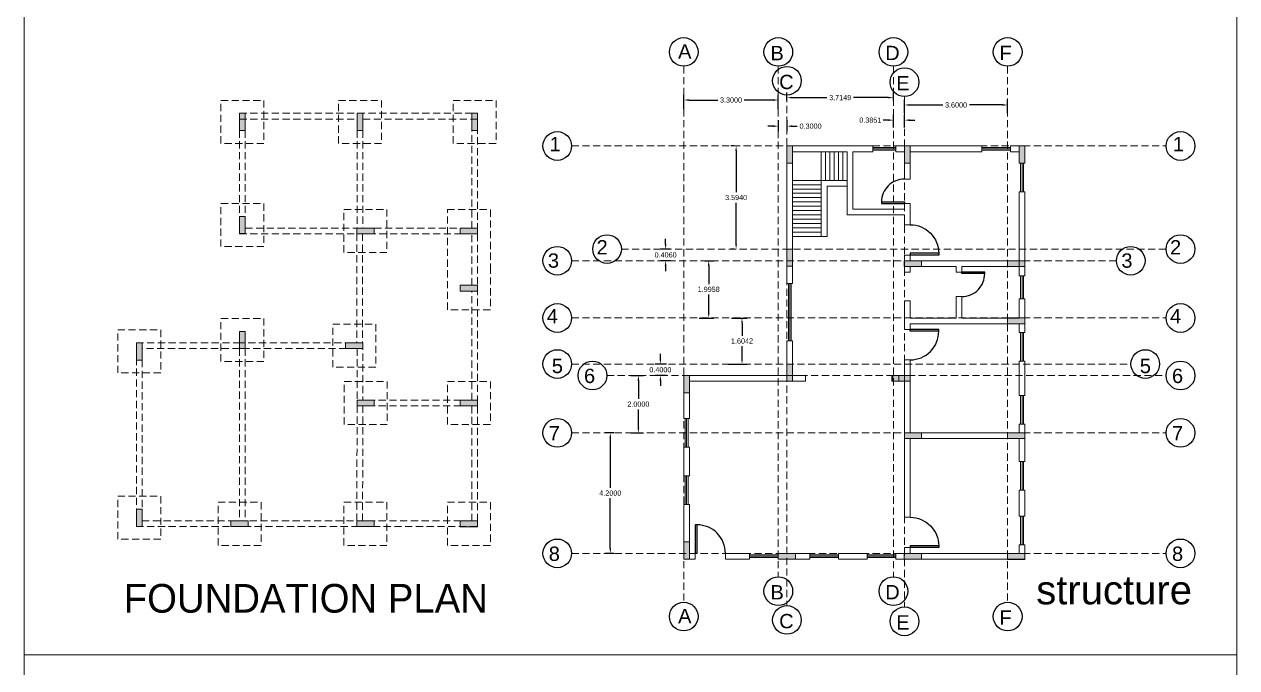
# Model space of a CAD drawing. Header units: inches. Extents: x -179 to 300, y 123 to 718.
# Drawn here: x -179.09 to -136.79, y 145.39 to 167.82 of the extents above; entities that cross this region are included whole.
import ezdxf

# ---------------------------------------------------------------- set-up
doc = ezdxf.new("R2010")
doc.units = ezdxf.units.IN
doc.header["$MEASUREMENT"] = 0
for name, pattern in [('ACAD_ISO02W100', [15, 12, -3]), ('DASHED2', [0.375, 0.25, -0.125]), ('HIDDEN', [0.375, 0.25, -0.125])]:
    doc.linetypes.add(name, pattern=pattern)
doc.layers.add('FUR', color=6, linetype='Continuous')
doc.styles.get("Standard").update_dxf_attribs({"font": 'arial.ttf'})
doc.styles.add('STYLUS', font='stylu.ttf')
doc.dimstyles.get("Standard").update_dxf_attribs({"dimtxt": 0.18, "dimasz": 0.18, "dimexe": 0.18, "dimexo": 0.0625, "dimgap": 0.09, "dimtad": 0, "dimtih": 1, "dimtoh": 1, "dimdec": 4, "dimzin": 0, "dimdsep": 46, "dimtxsty": 'Standard', "dimcen": 0.09, "dimadec": 0, "dimazin": 0, "dimtfac": 1, "dimtdec": 4, "dimtofl": 0, "dimtmove": 0, "dimatfit": 3, "dimfxl": 1, "dimtolj": 1, "dimtzin": 0, "dimarcsym": 0})

# ---------------------------------------------------------------- blocks, each defined once
blk = doc.blocks.new('DESK4')
at = {"color": 0}
for p, q in [((0, 1), (-0.06, 1)), ((0, 0), (-0.06, 0))]:
    blk.add_line(p, q, dxfattribs=at)
blk.add_lwpolyline([(-0.06, 1), (-0.06, 0)], dxfattribs=at)
blk.add_lwpolyline([(1, 0, 0.414214), (0, 1), (0, 0)], format="xyb", dxfattribs=at)
blk = doc.blocks.new('*D117')
at = {"color": 0, "lineweight": -2, "transparency": 16777216}
for p, q in [((-148.385, 164.728), (-148.385, 165.19)), ((-148.205, 165.01), (-147.048, 165.01)), ((-144.965, 165.01), (-146.121, 165.01)), ((-144.785, 164.728), (-144.785, 165.19))]:
    blk.add_line(p, q, dxfattribs=at)
at = {"color": 0, "lineweight": 100, "transparency": 16777216}
for points in [[(-148.205, 165.04), (-148.205, 164.98), (-148.385, 165.01)], [(-144.965, 165.04), (-144.965, 164.98), (-144.785, 165.01)]]:
    blk.add_solid(points, dxfattribs=at)
at = {"layer": 'Defpoints', "color": 0, "lineweight": 100, "transparency": 16777216}
for p in [(-144.785, 165.01), (-148.385, 164.665), (-144.785, 164.665)]:
    blk.add_point(p, dxfattribs=at)
at = {"color": 0, "lineweight": 100, "transparency": 16777216, "insert": (-146.585, 165.01), "char_height": 0.18, "attachment_point": 5}
blk.add_mtext('\\A1;3.6000', dxfattribs=at)
blk = doc.blocks.new('*D118')
at = {"color": 0, "lineweight": -2, "transparency": 16777216}
for p, q in [((-148.77, 164.229), (-148.77, 164.661)), ((-148.385, 164.229), (-148.385, 164.661)), ((-148.95, 164.481), (-149.13, 164.481)), ((-148.205, 164.481), (-148.025, 164.481))]:
    blk.add_line(p, q, dxfattribs=at)
at = {"color": 0, "lineweight": 100, "transparency": 16777216}
for points in [[(-148.95, 164.511), (-148.95, 164.451), (-148.77, 164.481)], [(-148.205, 164.511), (-148.205, 164.451), (-148.385, 164.481)]]:
    blk.add_solid(points, dxfattribs=at)
at = {"layer": 'Defpoints', "color": 0, "lineweight": 100, "transparency": 16777216}
for p in [(-148.77, 164.481), (-148.77, 164.167), (-148.385, 164.167)]:
    blk.add_point(p, dxfattribs=at)
at = {"color": 0, "lineweight": 100, "transparency": 16777216, "insert": (-149.576, 164.481), "char_height": 0.18, "attachment_point": 5}
blk.add_mtext('\\A1;0.3851', dxfattribs=at)
blk = doc.blocks.new('*D119')
at = {"color": 0, "lineweight": -2, "transparency": 16777216}
for p, q in [((-152.485, 165.171), (-152.485, 165.446)), ((-148.77, 165.171), (-148.77, 165.446)), ((-152.305, 165.266), (-151.091, 165.266)), ((-148.95, 165.266), (-150.163, 165.266))]:
    blk.add_line(p, q, dxfattribs=at)
at = {"color": 0, "lineweight": 100, "transparency": 16777216}
for points in [[(-152.305, 165.296), (-152.305, 165.236), (-152.485, 165.266)], [(-148.95, 165.296), (-148.95, 165.236), (-148.77, 165.266)]]:
    blk.add_solid(points, dxfattribs=at)
at = {"layer": 'Defpoints', "color": 0, "lineweight": 100, "transparency": 16777216}
for p in [(-152.485, 165.266), (-152.485, 165.109), (-148.77, 165.109)]:
    blk.add_point(p, dxfattribs=at)
at = {"color": 0, "lineweight": 100, "transparency": 16777216, "insert": (-150.627, 165.266), "char_height": 0.18, "attachment_point": 5}
blk.add_mtext('\\A1;3.7149', dxfattribs=at)
blk = doc.blocks.new('*D120')
at = {"color": 0, "lineweight": -2, "transparency": 16777216}
for p, q in [((-152.965, 164.271), (-153.145, 164.271)), ((-152.785, 164.481), (-152.785, 164.091)), ((-152.485, 164.481), (-152.485, 164.091)), ((-152.305, 164.271), (-152.125, 164.271))]:
    blk.add_line(p, q, dxfattribs=at)
at = {"color": 0, "lineweight": 100, "transparency": 16777216}
for points in [[(-152.965, 164.301), (-152.965, 164.241), (-152.785, 164.271)], [(-152.305, 164.301), (-152.305, 164.241), (-152.485, 164.271)]]:
    blk.add_solid(points, dxfattribs=at)
at = {"layer": 'Defpoints', "color": 0, "lineweight": 100, "transparency": 16777216}
for p in [(-152.785, 164.543), (-152.485, 164.543), (-152.485, 164.271)]:
    blk.add_point(p, dxfattribs=at)
at = {"color": 0, "lineweight": 100, "transparency": 16777216, "insert": (-151.661, 164.271), "char_height": 0.18, "attachment_point": 5}
blk.add_mtext('\\A1;0.3000', dxfattribs=at)
blk = doc.blocks.new('*D121')
at = {"color": 0, "lineweight": -2, "transparency": 16777216}
for p, q in [((-156.085, 164.867), (-156.085, 165.362)), ((-155.905, 165.182), (-154.898, 165.182)), ((-152.965, 165.182), (-153.971, 165.182)), ((-152.785, 164.867), (-152.785, 165.362))]:
    blk.add_line(p, q, dxfattribs=at)
at = {"color": 0, "lineweight": 100, "transparency": 16777216}
for points in [[(-155.905, 165.212), (-155.905, 165.152), (-156.085, 165.182)], [(-152.965, 165.212), (-152.965, 165.152), (-152.785, 165.182)]]:
    blk.add_solid(points, dxfattribs=at)
at = {"layer": 'Defpoints', "color": 0, "lineweight": 100, "transparency": 16777216}
for p in [(-156.085, 165.182), (-156.085, 164.805), (-152.785, 164.805)]:
    blk.add_point(p, dxfattribs=at)
at = {"color": 0, "lineweight": 100, "transparency": 16777216, "insert": (-154.435, 165.182), "char_height": 0.18, "attachment_point": 5}
blk.add_mtext('\\A1;3.3000', dxfattribs=at)
blk = doc.blocks.new('*D122')
at = {"color": 0, "lineweight": -2, "transparency": 16777216}
for p, q in [((-154.32, 163.58), (-154.437, 163.58)), ((-154.257, 163.4), (-154.257, 161.965)), ((-154.257, 160.166), (-154.257, 161.601)), ((-154.32, 159.986), (-154.437, 159.986))]:
    blk.add_line(p, q, dxfattribs=at)
at = {"color": 0, "lineweight": 100, "transparency": 16777216}
for points in [[(-154.287, 163.4), (-154.227, 163.4), (-154.257, 163.58)], [(-154.287, 160.166), (-154.227, 160.166), (-154.257, 159.986)]]:
    blk.add_solid(points, dxfattribs=at)
at = {"layer": 'Defpoints', "color": 0, "lineweight": 100, "transparency": 16777216}
for p in [(-154.257, 163.58), (-154.257, 159.986), (-154.257, 159.986)]:
    blk.add_point(p, dxfattribs=at)
at = {"color": 0, "lineweight": 100, "transparency": 16777216, "insert": (-154.257, 161.783), "char_height": 0.18, "attachment_point": 5}
blk.add_mtext('\\A1;3.5940', dxfattribs=at)
blk = doc.blocks.new('*D123')
at = {"color": 0, "lineweight": -2, "transparency": 16777216}
for p, q in [((-156.717, 160.166), (-156.717, 160.346)), ((-156.545, 159.986), (-156.897, 159.986)), ((-156.545, 159.58), (-156.897, 159.58)), ((-156.717, 159.4), (-156.717, 159.22))]:
    blk.add_line(p, q, dxfattribs=at)
at = {"color": 0, "lineweight": 100, "transparency": 16777216}
for points in [[(-156.747, 160.166), (-156.687, 160.166), (-156.717, 159.986)], [(-156.747, 159.4), (-156.687, 159.4), (-156.717, 159.58)]]:
    blk.add_solid(points, dxfattribs=at)
at = {"layer": 'Defpoints', "color": 0, "lineweight": 100, "transparency": 16777216}
for p in [(-156.482, 159.986), (-156.717, 159.58), (-156.482, 159.58)]:
    blk.add_point(p, dxfattribs=at)
at = {"color": 0, "lineweight": 100, "transparency": 16777216, "insert": (-156.717, 159.783), "char_height": 0.18, "attachment_point": 5}
blk.add_mtext('\\A1;0.4060', dxfattribs=at)
blk = doc.blocks.new('*D124')
at = {"color": 0, "lineweight": -2, "transparency": 16777216}
for p, q in [((-155.354, 159.58), (-155.033, 159.58)), ((-155.213, 159.4), (-155.213, 158.764)), ((-155.213, 157.764), (-155.213, 158.4)), ((-155.545, 157.584), (-155.033, 157.584))]:
    blk.add_line(p, q, dxfattribs=at)
at = {"color": 0, "lineweight": 100, "transparency": 16777216}
for points in [[(-155.243, 159.4), (-155.183, 159.4), (-155.213, 159.58)], [(-155.243, 157.764), (-155.183, 157.764), (-155.213, 157.584)]]:
    blk.add_solid(points, dxfattribs=at)
at = {"layer": 'Defpoints', "color": 0, "lineweight": 100, "transparency": 16777216}
for p in [(-155.416, 159.58), (-155.608, 157.584), (-155.213, 157.584)]:
    blk.add_point(p, dxfattribs=at)
at = {"color": 0, "lineweight": 100, "transparency": 16777216, "insert": (-155.213, 158.582), "char_height": 0.18, "attachment_point": 5}
blk.add_mtext('\\A1;1.9958', dxfattribs=at)
blk = doc.blocks.new('*D125')
at = {"color": 0, "lineweight": -2, "transparency": 16777216}
for p, q in [((-154.415, 157.584), (-153.871, 157.584)), ((-154.051, 157.404), (-154.051, 156.964)), ((-154.051, 156.16), (-154.051, 156.6)), ((-154.532, 155.98), (-153.871, 155.98))]:
    blk.add_line(p, q, dxfattribs=at)
at = {"color": 0, "lineweight": 100, "transparency": 16777216}
for points in [[(-154.081, 157.404), (-154.021, 157.404), (-154.051, 157.584)], [(-154.081, 156.16), (-154.021, 156.16), (-154.051, 155.98)]]:
    blk.add_solid(points, dxfattribs=at)
at = {"layer": 'Defpoints', "color": 0, "lineweight": 100, "transparency": 16777216}
for p in [(-154.478, 157.584), (-154.595, 155.98), (-154.051, 155.98)]:
    blk.add_point(p, dxfattribs=at)
at = {"color": 0, "lineweight": 100, "transparency": 16777216, "insert": (-154.051, 156.782), "char_height": 0.18, "attachment_point": 5}
blk.add_mtext('\\A1;1.6042', dxfattribs=at)
blk = doc.blocks.new('*D126')
at = {"color": 0, "lineweight": -2, "transparency": 16777216}
for p, q in [((-156.898, 156.16), (-156.898, 156.34)), ((-156.684, 155.98), (-157.078, 155.98)), ((-156.684, 155.58), (-157.078, 155.58)), ((-156.898, 155.4), (-156.898, 155.22))]:
    blk.add_line(p, q, dxfattribs=at)
at = {"color": 0, "lineweight": 100, "transparency": 16777216}
for points in [[(-156.928, 156.16), (-156.868, 156.16), (-156.898, 155.98)], [(-156.928, 155.4), (-156.868, 155.4), (-156.898, 155.58)]]:
    blk.add_solid(points, dxfattribs=at)
at = {"layer": 'Defpoints', "color": 0, "lineweight": 100, "transparency": 16777216}
for p in [(-156.621, 155.98), (-156.898, 155.58), (-156.621, 155.58)]:
    blk.add_point(p, dxfattribs=at)
at = {"color": 0, "lineweight": 100, "transparency": 16777216, "insert": (-156.898, 155.78), "char_height": 0.18, "attachment_point": 5}
blk.add_mtext('\\A1;0.4000', dxfattribs=at)
blk = doc.blocks.new('*D127')
at = {"color": 0, "lineweight": -2, "transparency": 16777216}
for p, q in [((-157.924, 155.58), (-157.486, 155.58)), ((-157.666, 155.4), (-157.666, 154.762)), ((-157.666, 153.76), (-157.666, 154.398)), ((-157.924, 153.58), (-157.486, 153.58))]:
    blk.add_line(p, q, dxfattribs=at)
at = {"color": 0, "lineweight": 100, "transparency": 16777216}
for points in [[(-157.696, 155.4), (-157.636, 155.4), (-157.666, 155.58)], [(-157.696, 153.76), (-157.636, 153.76), (-157.666, 153.58)]]:
    blk.add_solid(points, dxfattribs=at)
at = {"layer": 'Defpoints', "color": 0, "lineweight": 100, "transparency": 16777216}
for p in [(-157.986, 155.58), (-157.986, 153.58), (-157.666, 153.58)]:
    blk.add_point(p, dxfattribs=at)
at = {"color": 0, "lineweight": 100, "transparency": 16777216, "insert": (-157.666, 154.58), "char_height": 0.18, "attachment_point": 5}
blk.add_mtext('\\A1;2.0000', dxfattribs=at)
blk = doc.blocks.new('*D128')
at = {"color": 0, "lineweight": -2, "transparency": 16777216}
for p, q in [((-158.517, 153.58), (-158.826, 153.58)), ((-158.646, 153.4), (-158.646, 151.662)), ((-158.646, 149.56), (-158.646, 151.298)), ((-158.517, 149.38), (-158.826, 149.38))]:
    blk.add_line(p, q, dxfattribs=at)
at = {"color": 0, "lineweight": 100, "transparency": 16777216}
for points in [[(-158.676, 153.4), (-158.616, 153.4), (-158.646, 153.58)], [(-158.676, 149.56), (-158.616, 149.56), (-158.646, 149.38)]]:
    blk.add_solid(points, dxfattribs=at)
at = {"layer": 'Defpoints', "color": 0, "lineweight": 100, "transparency": 16777216}
for p in [(-158.455, 153.58), (-158.646, 149.38), (-158.455, 149.38)]:
    blk.add_point(p, dxfattribs=at)
at = {"color": 0, "lineweight": 100, "transparency": 16777216, "insert": (-158.646, 151.48), "char_height": 0.18, "attachment_point": 5}
blk.add_mtext('\\A1;4.2000', dxfattribs=at)

msp = doc.modelspace()

# ---------------------------------------------------------------- hatches: boundary and pattern name
at = {"lineweight": 0, "true_color": 0xf27172}
h = msp.add_hatch(color=11, dxfattribs=at)
h.dxf.hatch_style = 1
h.paths.add_polyline_path([(-171.37816, 164.71919), (-171.57816, 164.71919), (-171.57816, 164.11919), (-171.37816, 164.11919)])
h = msp.add_hatch(color=11, dxfattribs=at)
h.dxf.hatch_style = 1
h.paths.add_polyline_path([(-167.27499, 164.71919), (-167.47499, 164.71919), (-167.47499, 164.11919), (-167.27499, 164.11919)])
h = msp.add_hatch(color=11, dxfattribs=at)
h.dxf.hatch_style = 1
h.paths.add_polyline_path([(-163.27816, 164.71919), (-163.47816, 164.71919), (-163.47816, 164.11919), (-163.27816, 164.11919)])
h = msp.add_hatch(color=11, dxfattribs=at)
h.dxf.hatch_style = 1
h.paths.add_polyline_path([(-152.48456, 162.97993), (-152.28456, 162.97993), (-152.28456, 163.57993), (-152.48456, 163.57993)])
h = msp.add_hatch(color=11, dxfattribs=at)
h.dxf.hatch_style = 1
h.paths.add_polyline_path([(-148.38139, 162.97993), (-148.18139, 162.97993), (-148.18139, 163.57993), (-148.38139, 163.57993)])
h = msp.add_hatch(color=11, dxfattribs=at)
h.dxf.hatch_style = 1
h.paths.add_polyline_path([(-144.38456, 162.97993), (-144.18456, 162.97993), (-144.18456, 163.57993), (-144.38456, 163.57993)])
h = msp.add_hatch(color=11, dxfattribs=at)
h.dxf.hatch_style = 1
h.paths.add_polyline_path([(-171.37816, 161.12519), (-171.57816, 161.12519), (-171.57816, 160.52519), (-171.37816, 160.52519)])
h = msp.add_hatch(color=11, dxfattribs=at)
h.dxf.hatch_style = 1
h.paths.add_polyline_path([(-166.88674, 160.71919), (-167.48674, 160.71919), (-167.48674, 160.51919), (-166.88674, 160.51919)])
h = msp.add_hatch(color=11, dxfattribs=at)
h.dxf.hatch_style = 1
h.paths.add_polyline_path([(-163.27816, 160.7129), (-163.87816, 160.7129), (-163.87816, 160.5129), (-163.27816, 160.5129)])
h = msp.add_hatch(color=11, dxfattribs=at)
h.dxf.hatch_style = 1
h.paths.add_polyline_path([(-152.48456, 159.38592), (-152.28456, 159.38592), (-152.28456, 159.98592), (-152.48456, 159.98592)])
h = msp.add_hatch(color=11, dxfattribs=at)
h.dxf.hatch_style = 1
h.paths.add_polyline_path([(-147.79314, 159.37993), (-147.79314, 159.57993), (-148.39314, 159.57993), (-148.39314, 159.37993)])
h = msp.add_hatch(color=11, dxfattribs=at)
h.dxf.hatch_style = 1
h.paths.add_polyline_path([(-144.18456, 159.37363), (-144.18456, 159.57363), (-144.78456, 159.57363), (-144.78456, 159.37363)])
h = msp.add_hatch(color=11, dxfattribs=at)
h.dxf.hatch_style = 1
h.paths.add_polyline_path([(-163.27816, 158.72339), (-163.87816, 158.72339), (-163.87816, 158.52339), (-163.27816, 158.52339)])
h = msp.add_hatch(color=11, dxfattribs=at)
h.dxf.hatch_style = 1
h.paths.add_polyline_path([(-144.18456, 157.38412), (-144.18456, 157.58412), (-144.78456, 157.58412), (-144.78456, 157.38412)])
h = msp.add_hatch(color=11, dxfattribs=at)
h.dxf.hatch_style = 1
h.paths.add_polyline_path([(-171.57816, 156.51919), (-171.37816, 156.51919), (-171.37816, 157.11919), (-171.57816, 157.11919)])
h = msp.add_hatch(color=11, dxfattribs=at)
h.dxf.hatch_style = 1
h.paths.add_polyline_path([(-174.97816, 156.71919), (-175.17816, 156.71919), (-175.17816, 156.11919), (-174.97816, 156.11919)])
h = msp.add_hatch(color=11, dxfattribs=at)
h.dxf.hatch_style = 1
h.paths.add_polyline_path([(-167.27816, 156.71919), (-167.87816, 156.71919), (-167.87816, 156.51919), (-167.27816, 156.51919)])
h = msp.add_hatch(color=11, dxfattribs=at)
h.dxf.hatch_style = 1
h.paths.add_polyline_path([(-152.48456, 155.37993), (-152.28456, 155.37993), (-152.28456, 155.97993), (-152.48456, 155.97993)])
h = msp.add_hatch(color=11, dxfattribs=at)
h.dxf.hatch_style = 1
h.paths.add_polyline_path([(-156.08456, 154.97993), (-155.88456, 154.97993), (-155.88456, 155.57993), (-156.08456, 155.57993)])
h = msp.add_hatch(color=11, dxfattribs=at)
h.dxf.hatch_style = 1
h.paths.add_polyline_path([(-148.18456, 155.37993), (-148.18456, 155.57993), (-148.78456, 155.57993), (-148.78456, 155.37993)])
h = msp.add_hatch(color=11, dxfattribs=at)
h.dxf.hatch_style = 1
h.paths.add_polyline_path([(-166.87816, 154.52486), (-166.87816, 154.72486), (-167.47816, 154.72486), (-167.47816, 154.52486)])
h = msp.add_hatch(color=11, dxfattribs=at)
h.dxf.hatch_style = 1
h.paths.add_polyline_path([(-163.27816, 154.72486), (-163.87816, 154.72486), (-163.87816, 154.52486), (-163.27816, 154.52486)])
h = msp.add_hatch(color=11, dxfattribs=at)
h.dxf.hatch_style = 1
h.paths.add_polyline_path([(-147.78456, 153.37993), (-147.78456, 153.57993), (-148.38456, 153.57993), (-148.38456, 153.37993)])
h = msp.add_hatch(color=11, dxfattribs=at)
h.dxf.hatch_style = 1
h.paths.add_polyline_path([(-144.18456, 153.38559), (-144.18456, 153.58559), (-144.78456, 153.58559), (-144.78456, 153.38559)])
h = msp.add_hatch(color=11, dxfattribs=at)
h.dxf.hatch_style = 1
h.paths.add_polyline_path([(-174.97816, 150.91919), (-175.17816, 150.91919), (-175.17816, 150.31919), (-174.97816, 150.31919)])
h = msp.add_hatch(color=11, dxfattribs=at)
h.dxf.hatch_style = 1
h.paths.add_polyline_path([(-171.27816, 150.31919), (-171.27816, 150.51919), (-171.87816, 150.51919), (-171.87816, 150.31919)])
h = msp.add_hatch(color=11, dxfattribs=at)
h.dxf.hatch_style = 1
h.paths.add_polyline_path([(-166.88686, 150.51919), (-167.48686, 150.51919), (-167.48686, 150.31919), (-166.88686, 150.31919)])
h = msp.add_hatch(color=11, dxfattribs=at)
h.dxf.hatch_style = 1
h.paths.add_polyline_path([(-163.27816, 150.50932), (-163.87816, 150.50932), (-163.87816, 150.30932), (-163.27816, 150.30932)])
h = msp.add_hatch(color=11, dxfattribs=at)
h.dxf.hatch_style = 1
h.paths.add_polyline_path([(-156.08456, 149.17993), (-155.88456, 149.17993), (-155.88456, 149.77993), (-156.08456, 149.77993)])
h = msp.add_hatch(color=11, dxfattribs=at)
h.dxf.hatch_style = 1
h.paths.add_polyline_path([(-152.18456, 149.17993), (-152.18456, 149.37993), (-152.78456, 149.37993), (-152.78456, 149.17993)])
h = msp.add_hatch(color=11, dxfattribs=at)
h.dxf.hatch_style = 1
h.paths.add_polyline_path([(-147.79326, 149.17993), (-147.79326, 149.37993), (-148.39326, 149.37993), (-148.39326, 149.17993)])
h = msp.add_hatch(color=11, dxfattribs=at)
h.dxf.hatch_style = 1
h.paths.add_polyline_path([(-144.18456, 149.17005), (-144.18456, 149.37005), (-144.78456, 149.37005), (-144.78456, 149.17005)])

# ---------------------------------------------------------------- linework, layer by layer
at = {"color": 2, "linetype": 'DASHED2', "lineweight": 0}
for p, q in [((-156.08456, 166.35835), (-156.08456, 147.67682)), ((-152.78456, 166.35835), (-152.78456, 148.56339)), ((-148.76965, 166.35835), (-148.76965, 148.56339)), ((-144.78456, 166.35835), (-144.78456, 147.67682)), ((-152.48456, 165.35415), (-152.48456, 147.55919)), ((-148.38456, 165.305), (-148.38456, 147.51004))]:
    msp.add_line(p, q, dxfattribs=at)
at = {"color": 1, "linetype": 'HIDDEN', "lineweight": 0}
for p, q in [((-172.22816, 165.16919), (-170.72816, 165.16919)), ((-172.22816, 163.66919), (-172.22816, 165.16919)), ((-170.72816, 165.16919), (-170.72816, 163.66919)), ((-168.12499, 165.16919), (-166.62499, 165.16919)), ((-168.12499, 163.66919), (-168.12499, 165.16919)), ((-166.62499, 165.16919), (-166.62499, 163.66919)), ((-164.12816, 165.16919), (-162.62816, 165.16919)), ((-164.12816, 163.66919), (-164.12816, 165.16919)), ((-162.62816, 165.16919), (-162.62816, 163.66919)), ((-170.72816, 163.66919), (-172.22816, 163.66919)), ((-166.62499, 163.66919), (-168.12499, 163.66919)), ((-162.62816, 163.66919), (-164.12816, 163.66919)), ((-172.22816, 161.57519), (-170.72816, 161.57519)), ((-172.22816, 160.07519), (-172.22816, 161.57519)), ((-170.72816, 161.57519), (-170.72816, 160.07519)), ((-167.93674, 161.36919), (-166.43674, 161.36919)), ((-167.93674, 159.86919), (-167.93674, 161.36919)), ((-166.43674, 161.36919), (-166.43674, 159.86919)), ((-164.32816, 161.3629), (-162.82816, 161.3629)), ((-164.32816, 159.37339), (-164.32816, 161.3629)), ((-162.82816, 161.3629), (-162.82816, 159.37339)), ((-170.72816, 160.07519), (-172.22816, 160.07519)), ((-166.43674, 159.86919), (-167.93674, 159.86919)), ((-164.32816, 157.87339), (-164.32816, 159.37339)), ((-162.82816, 159.37339), (-162.82816, 157.87339)), ((-162.82816, 157.87339), (-164.32816, 157.87339)), ((-172.22816, 157.56919), (-170.72816, 157.56919)), ((-172.22816, 156.06919), (-172.22816, 157.56919)), ((-170.72816, 157.56919), (-170.72816, 156.06919)), ((-168.32816, 157.36919), (-166.82816, 157.36919)), ((-168.32816, 155.86919), (-168.32816, 157.36919)), ((-166.82816, 157.36919), (-166.82816, 155.86919)), ((-175.82816, 157.16919), (-174.32816, 157.16919)), ((-175.82816, 155.66919), (-175.82816, 157.16919)), ((-174.32816, 157.16919), (-174.32816, 155.66919)), ((-174.32816, 155.66919), (-175.82816, 155.66919)), ((-170.72816, 156.06919), (-172.22816, 156.06919)), ((-166.82816, 155.86919), (-168.32816, 155.86919)), ((-167.92816, 155.37486), (-166.42816, 155.37486)), ((-167.92816, 153.87486), (-167.92816, 155.37486)), ((-166.42816, 155.37486), (-166.42816, 153.87486)), ((-164.32816, 155.37486), (-162.82816, 155.37486)), ((-164.32816, 153.87486), (-164.32816, 155.37486)), ((-162.82816, 155.37486), (-162.82816, 153.87486)), ((-166.42816, 153.87486), (-167.92816, 153.87486)), ((-162.82816, 153.87486), (-164.32816, 153.87486)), ((-175.82816, 151.36919), (-174.32816, 151.36919)), ((-175.82816, 149.86919), (-175.82816, 151.36919)), ((-174.32816, 151.36919), (-174.32816, 149.86919)), ((-172.32816, 151.15932), (-170.82816, 151.15932)), ((-172.32816, 149.65932), (-172.32816, 151.15932)), ((-170.82816, 151.15932), (-170.82816, 149.65932)), ((-167.93686, 151.15932), (-166.43686, 151.15932)), ((-167.93686, 149.65932), (-167.93686, 151.15932)), ((-166.43686, 151.15932), (-166.43686, 149.65932)), ((-164.32816, 151.15932), (-162.82816, 151.15932)), ((-164.32816, 149.65932), (-164.32816, 151.15932)), ((-162.82816, 151.15932), (-162.82816, 149.65932)), ((-174.32816, 149.86919), (-175.82816, 149.86919)), ((-170.82816, 149.65932), (-172.32816, 149.65932)), ((-166.43686, 149.65932), (-167.93686, 149.65932)), ((-162.82816, 149.65932), (-164.32816, 149.65932))]:
    msp.add_line(p, q, dxfattribs=at)
at = {"color": 32, "lineweight": 0}
for p, q in [((-171.57816, 164.71919), (-171.37816, 164.71919)), ((-171.57816, 164.11919), (-171.57816, 164.71919)), ((-171.37816, 164.71919), (-171.37816, 164.11919)), ((-167.47499, 164.71919), (-167.27499, 164.71919)), ((-167.47499, 164.11919), (-167.47499, 164.71919)), ((-167.27499, 164.71919), (-167.27499, 164.11919)), ((-163.47816, 164.71919), (-163.27816, 164.71919)), ((-163.47816, 164.11919), (-163.47816, 164.71919)), ((-163.27816, 164.71919), (-163.27816, 164.11919)), ((-171.37816, 164.11919), (-171.57816, 164.11919)), ((-167.27499, 164.11919), (-167.47499, 164.11919)), ((-163.27816, 164.11919), (-163.47816, 164.11919)), ((-152.48456, 163.57993), (-152.28456, 163.57993)), ((-152.48456, 162.97993), (-152.48456, 163.57993)), ((-152.28456, 163.57993), (-152.28456, 162.97993)), ((-148.38139, 163.57993), (-148.18139, 163.57993)), ((-148.38139, 162.97993), (-148.38139, 163.57993)), ((-148.18139, 163.57993), (-148.18139, 162.97993)), ((-144.38456, 163.57993), (-144.18456, 163.57993)), ((-144.38456, 162.97993), (-144.38456, 163.57993)), ((-144.18456, 163.57993), (-144.18456, 162.97993)), ((-152.28456, 162.97993), (-152.48456, 162.97993)), ((-148.18139, 162.97993), (-148.38139, 162.97993)), ((-144.18456, 162.97993), (-144.38456, 162.97993)), ((-171.57816, 161.12519), (-171.37816, 161.12519)), ((-171.57816, 160.52519), (-171.57816, 161.12519)), ((-171.37816, 161.12519), (-171.37816, 160.52519)), ((-171.37816, 160.52519), (-171.57816, 160.52519)), ((-167.48674, 160.71919), (-166.88674, 160.71919)), ((-167.48674, 160.51919), (-167.48674, 160.71919)), ((-166.88674, 160.51919), (-167.48674, 160.51919)), ((-166.88674, 160.71919), (-166.88674, 160.51919)), ((-163.87816, 160.7129), (-163.27816, 160.7129)), ((-163.87816, 160.5129), (-163.87816, 160.7129)), ((-163.27816, 160.5129), (-163.87816, 160.5129)), ((-163.27816, 160.7129), (-163.27816, 160.5129)), ((-152.48456, 159.98592), (-152.28456, 159.98592)), ((-152.48456, 159.38592), (-152.48456, 159.98592)), ((-152.28456, 159.98592), (-152.28456, 159.38592)), ((-148.39314, 159.57993), (-147.79314, 159.57993)), ((-148.39314, 159.37993), (-148.39314, 159.57993)), ((-147.79314, 159.57993), (-147.79314, 159.37993)), ((-144.78456, 159.57363), (-144.18456, 159.57363)), ((-144.78456, 159.37363), (-144.78456, 159.57363)), ((-144.18456, 159.57363), (-144.18456, 159.37363)), ((-152.28456, 159.38592), (-152.48456, 159.38592)), ((-147.79314, 159.37993), (-148.39314, 159.37993)), ((-144.18456, 159.37363), (-144.78456, 159.37363)), ((-163.87816, 158.72339), (-163.27816, 158.72339)), ((-163.87816, 158.52339), (-163.87816, 158.72339)), ((-163.27816, 158.72339), (-163.27816, 158.52339)), ((-163.27816, 158.52339), (-163.87816, 158.52339)), ((-144.78456, 157.58412), (-144.18456, 157.58412)), ((-144.78456, 157.38412), (-144.78456, 157.58412)), ((-144.18456, 157.38412), (-144.78456, 157.38412)), ((-144.18456, 157.58412), (-144.18456, 157.38412)), ((-171.57816, 157.11919), (-171.37816, 157.11919)), ((-171.57816, 156.51919), (-171.57816, 157.11919)), ((-171.37816, 157.11919), (-171.37816, 156.51919)), ((-175.17816, 156.71919), (-174.97816, 156.71919)), ((-175.17816, 156.11919), (-175.17816, 156.71919)), ((-174.97816, 156.71919), (-174.97816, 156.11919)), ((-171.37816, 156.51919), (-171.57816, 156.51919)), ((-167.87816, 156.71919), (-167.27816, 156.71919)), ((-167.87816, 156.51919), (-167.87816, 156.71919)), ((-167.27816, 156.51919), (-167.87816, 156.51919)), ((-167.27816, 156.71919), (-167.27816, 156.51919)), ((-174.97816, 156.11919), (-175.17816, 156.11919)), ((-152.48456, 155.97993), (-152.28456, 155.97993)), ((-152.48456, 155.37993), (-152.48456, 155.97993)), ((-152.28456, 155.97993), (-152.28456, 155.37993)), ((-156.08456, 155.57993), (-155.88456, 155.57993)), ((-156.08456, 154.97993), (-156.08456, 155.57993)), ((-155.88456, 155.57993), (-155.88456, 154.97993)), ((-152.28456, 155.37993), (-152.48456, 155.37993)), ((-148.78456, 155.57993), (-148.18456, 155.57993)), ((-148.78456, 155.37993), (-148.78456, 155.57993)), ((-148.18456, 155.37993), (-148.78456, 155.37993)), ((-148.18456, 155.57993), (-148.18456, 155.37993)), ((-155.88456, 154.97993), (-156.08456, 154.97993)), ((-167.47816, 154.72486), (-166.87816, 154.72486)), ((-167.47816, 154.52486), (-167.47816, 154.72486)), ((-166.87816, 154.52486), (-167.47816, 154.52486)), ((-166.87816, 154.72486), (-166.87816, 154.52486)), ((-163.87816, 154.72486), (-163.27816, 154.72486)), ((-163.87816, 154.52486), (-163.87816, 154.72486)), ((-163.27816, 154.52486), (-163.87816, 154.52486)), ((-163.27816, 154.72486), (-163.27816, 154.52486)), ((-148.38456, 153.57993), (-147.78456, 153.57993)), ((-148.38456, 153.37993), (-148.38456, 153.57993)), ((-147.78456, 153.57993), (-147.78456, 153.37993)), ((-144.78456, 153.58559), (-144.18456, 153.58559)), ((-144.78456, 153.38559), (-144.78456, 153.58559)), ((-144.18456, 153.58559), (-144.18456, 153.38559)), ((-147.78456, 153.37993), (-148.38456, 153.37993)), ((-144.18456, 153.38559), (-144.78456, 153.38559)), ((-175.17816, 150.91919), (-174.97816, 150.91919)), ((-175.17816, 150.31919), (-175.17816, 150.91919)), ((-174.97816, 150.91919), (-174.97816, 150.31919)), ((-174.97816, 150.31919), (-175.17816, 150.31919)), ((-171.87816, 150.51919), (-171.27816, 150.51919)), ((-171.87816, 150.31919), (-171.87816, 150.51919)), ((-171.27816, 150.31919), (-171.87816, 150.31919)), ((-171.27816, 150.51919), (-171.27816, 150.31919)), ((-167.48686, 150.51919), (-166.88686, 150.51919)), ((-167.48686, 150.31919), (-167.48686, 150.51919)), ((-166.88686, 150.31919), (-167.48686, 150.31919)), ((-166.88686, 150.51919), (-166.88686, 150.31919)), ((-163.87816, 150.50932), (-163.27816, 150.50932)), ((-163.87816, 150.30932), (-163.87816, 150.50932)), ((-163.27816, 150.30932), (-163.87816, 150.30932)), ((-163.27816, 150.50932), (-163.27816, 150.30932)), ((-156.08456, 149.77993), (-155.88456, 149.77993)), ((-156.08456, 149.17993), (-156.08456, 149.77993)), ((-155.88456, 149.77993), (-155.88456, 149.17993)), ((-152.78456, 149.37993), (-152.18456, 149.37993)), ((-152.78456, 149.17993), (-152.78456, 149.37993)), ((-152.18456, 149.37993), (-152.18456, 149.17993)), ((-148.39326, 149.37993), (-147.79326, 149.37993)), ((-148.39326, 149.17993), (-148.39326, 149.37993)), ((-147.79326, 149.37993), (-147.79326, 149.17993)), ((-144.78456, 149.37005), (-144.18456, 149.37005)), ((-144.78456, 149.17005), (-144.78456, 149.37005)), ((-144.18456, 149.37005), (-144.18456, 149.17005)), ((-155.88456, 149.17993), (-156.08456, 149.17993)), ((-152.18456, 149.17993), (-152.78456, 149.17993)), ((-147.79326, 149.17993), (-148.39326, 149.17993)), ((-144.18456, 149.17005), (-144.78456, 149.17005))]:
    msp.add_line(p, q, dxfattribs=at)
at = {"color": 2, "linetype": 'HIDDEN', "lineweight": 0}
for p, q in [((-171.57816, 164.71919), (-163.27816, 164.71919)), ((-163.47816, 160.7129), (-163.47816, 164.71919)), ((-163.27816, 150.50932), (-163.27816, 164.71919)), ((-171.57816, 164.51919), (-167.47499, 164.51919)), ((-171.57816, 164.11919), (-171.57816, 160.5129)), ((-171.37816, 164.11919), (-171.37816, 160.71919)), ((-167.47499, 164.11919), (-167.47499, 160.71919)), ((-167.27499, 164.51919), (-163.27816, 164.51919)), ((-167.27499, 164.11919), (-167.27499, 160.71919)), ((-171.57816, 160.5129), (-163.27816, 160.5129)), ((-171.37816, 160.7129), (-163.27816, 160.7129)), ((-167.48674, 160.51919), (-167.48674, 156.71919)), ((-167.28674, 160.51919), (-167.28674, 156.71919)), ((-163.47816, 158.72339), (-163.47816, 160.5129)), ((-163.47816, 154.72486), (-163.47816, 158.52339)), ((-175.17816, 150.31919), (-175.17816, 156.71919)), ((-175.17816, 156.71919), (-171.57816, 156.71919)), ((-171.57816, 156.51919), (-174.97816, 156.51919)), ((-171.57816, 156.51919), (-171.57816, 150.50932)), ((-167.27816, 156.71919), (-171.37816, 156.71919)), ((-167.47816, 156.51919), (-171.37816, 156.51919)), ((-171.37816, 156.51919), (-171.37816, 150.50932)), ((-167.47816, 156.51919), (-167.47816, 154.72486)), ((-167.27816, 156.71919), (-167.27816, 154.72486)), ((-174.97816, 156.11919), (-174.97816, 150.50932)), ((-167.47816, 154.52486), (-167.48686, 150.51919)), ((-167.47816, 154.72486), (-163.27816, 154.72486)), ((-167.47816, 154.52486), (-163.27816, 154.52486)), ((-167.27816, 154.52443), (-167.28686, 150.51876)), ((-163.47816, 150.50932), (-163.47816, 154.52486)), ((-175.17816, 150.31919), (-163.27816, 150.31919)), ((-174.97816, 150.50932), (-163.27816, 150.50932))]:
    msp.add_line(p, q, dxfattribs=at)
at = {"color": 40, "lineweight": 0, "true_color": 0xf8d731}
for p, q in [((-167.27499, 164.71919), (-167.27499, 164.21919)), ((-163.27816, 164.71919), (-163.27816, 164.21919)), ((-152.48456, 158.79191), (-152.48456, 163.57993)), ((-152.48456, 163.57993), (-149.48456, 163.57993)), ((-149.48456, 163.52993), (-148.68456, 163.52993)), ((-149.48456, 163.42993), (-148.68456, 163.42993)), ((-148.68456, 163.57993), (-145.68456, 163.57993)), ((-148.18139, 163.57993), (-148.18139, 163.07993)), ((-145.68456, 163.52993), (-144.68456, 163.52993)), ((-145.68456, 163.42993), (-144.68456, 163.42993)), ((-144.68456, 163.57993), (-144.18456, 163.57993)), ((-144.18456, 163.57993), (-144.18456, 163.07993)), ((-144.33456, 162.97993), (-144.33456, 161.97993)), ((-144.23456, 162.97993), (-144.23456, 161.97993)), ((-144.18456, 161.97993), (-144.18456, 159.05222)), ((-171.37816, 161.12519), (-171.37816, 160.62519)), ((-148.38456, 160.83569), (-148.18456, 160.83569)), ((-152.28456, 159.98592), (-152.28456, 159.48592)), ((-148.18456, 159.77993), (-148.38456, 159.77993)), ((-146.58456, 159.17993), (-146.38456, 159.17993)), ((-144.33456, 159.05222), (-144.33456, 158.25222)), ((-144.23456, 159.05222), (-144.23456, 158.25222)), ((-152.43456, 156.79191), (-152.43456, 158.79191)), ((-152.33456, 156.79191), (-152.33456, 158.79191)), ((-144.18456, 158.25222), (-144.18456, 157.07993)), ((-148.18456, 157.17993), (-148.38456, 157.17993)), ((-144.33456, 157.07993), (-144.33456, 156.07993)), ((-144.23456, 157.07993), (-144.23456, 156.07993)), ((-152.48456, 155.57993), (-152.48456, 156.79191)), ((-144.18456, 156.07993), (-144.18456, 154.87993)), ((-156.08456, 155.57993), (-152.48456, 155.57993)), ((-156.08456, 154.07993), (-156.08456, 155.57993)), ((-144.33456, 154.87993), (-144.33456, 153.87993)), ((-144.23456, 154.87993), (-144.23456, 153.87993)), ((-156.03456, 153.07993), (-156.03456, 154.07993)), ((-155.93456, 153.07993), (-155.93456, 154.07993)), ((-144.18456, 153.87993), (-144.18456, 152.57993)), ((-156.08456, 152.07993), (-156.08456, 153.07993)), ((-156.03456, 151.07993), (-156.03456, 152.07993)), ((-155.93456, 151.07993), (-155.93456, 152.07993)), ((-144.18456, 151.57993), (-144.18456, 150.67993)), ((-156.08456, 149.17993), (-156.08456, 151.07993)), ((-148.18456, 150.63569), (-148.38456, 150.63569)), ((-155.68456, 149.37993), (-155.68456, 149.17993)), ((-154.6288, 149.37993), (-154.6288, 149.17993)), ((-152.78456, 149.32993), (-153.78456, 149.32993)), ((-150.68456, 149.32993), (-151.68456, 149.32993)), ((-148.68456, 149.32993), (-149.68456, 149.32993)), ((-148.38456, 149.57993), (-148.18456, 149.57993)), ((-144.18456, 149.67993), (-144.18456, 149.17993)), ((-155.68456, 149.17993), (-156.08456, 149.17993)), ((-153.78456, 149.17993), (-154.6288, 149.17993)), ((-152.78456, 149.22993), (-153.78456, 149.22993)), ((-151.68456, 149.17993), (-152.68456, 149.17993)), ((-150.68456, 149.22993), (-151.68456, 149.22993)), ((-149.68456, 149.17993), (-150.68456, 149.17993)), ((-148.68456, 149.22993), (-149.68456, 149.22993)), ((-144.18456, 149.17993), (-148.68456, 149.17993))]:
    msp.add_line(p, q, dxfattribs=at)
at = {"lineweight": 0}
for p, q in [((-167.47499, 164.51919), (-167.47499, 164.21919)), ((-163.47816, 164.51919), (-163.47816, 164.21919)), ((-152.28456, 163.37993), (-152.28456, 162.37993)), ((-150.38456, 163.37993), (-152.28456, 163.37993)), ((-151.28456, 163.37993), (-151.28456, 160.42993)), ((-151.13456, 163.37993), (-151.13456, 162.37993)), ((-150.98456, 163.37993), (-150.98456, 162.37993)), ((-150.83456, 163.37993), (-150.83456, 162.37993)), ((-150.68456, 163.37993), (-150.68456, 162.37993)), ((-150.53456, 163.37993), (-150.53456, 162.37993)), ((-150.18456, 163.37993), (-149.48456, 163.37993)), ((-150.18456, 163.37993), (-150.18456, 161.37993)), ((-150.18456, 163.37993), (-150.18456, 161.37993)), ((-148.68456, 163.37993), (-148.38456, 163.37993)), ((-148.38456, 163.37993), (-148.38456, 162.42793)), ((-148.38139, 163.37993), (-148.38139, 163.07993)), ((-148.18456, 163.37993), (-145.68456, 163.37993)), ((-148.18456, 163.37993), (-148.18456, 162.42793)), ((-144.68456, 163.37993), (-144.38456, 163.37993)), ((-144.38456, 163.37993), (-144.38456, 163.07993)), ((-152.28456, 162.37993), (-152.28456, 159.97993)), ((-150.38456, 162.37993), (-152.28456, 162.37993)), ((-151.28456, 162.22993), (-152.28456, 162.22993)), ((-151.28456, 162.07993), (-152.28456, 162.07993)), ((-150.38456, 162.17993), (-151.08456, 162.17993)), ((-151.08456, 162.17993), (-151.08456, 160.42993)), ((-151.28456, 161.92993), (-152.28456, 161.92993)), ((-151.28456, 161.77993), (-152.28456, 161.77993)), ((-151.28456, 161.62993), (-152.28456, 161.62993)), ((-148.38456, 161.62793), (-148.38456, 161.37993)), ((-148.18456, 161.57993), (-148.18456, 160.83569)), ((-144.38456, 161.97993), (-144.38456, 159.37993)), ((-151.28456, 161.47993), (-152.28456, 161.47993)), ((-151.28456, 161.32993), (-152.28456, 161.32993)), ((-151.28456, 161.17993), (-152.28456, 161.17993)), ((-150.38456, 161.17993), (-148.38456, 161.17993)), ((-150.18456, 161.37993), (-148.38456, 161.37993)), ((-148.38456, 161.17993), (-148.38456, 160.83569)), ((-171.57816, 160.92519), (-171.57816, 160.62519)), ((-151.28456, 161.02993), (-152.28456, 161.02993)), ((-151.28456, 160.87993), (-152.28456, 160.87993)), ((-151.28456, 160.72993), (-152.28456, 160.72993)), ((-151.28456, 160.57993), (-152.28456, 160.57993)), ((-151.08456, 160.42993), (-152.28456, 160.42993)), ((-152.28456, 159.97993), (-152.28456, 158.79191)), ((-152.48456, 159.78592), (-152.48456, 159.48592)), ((-148.38456, 159.77993), (-148.38456, 159.57993)), ((-148.38456, 159.17993), (-148.38456, 159.57993)), ((-148.18456, 159.83969), (-148.18456, 159.57993)), ((-148.18456, 159.57993), (-144.38456, 159.57993)), ((-148.18456, 159.37993), (-146.58456, 159.37993)), ((-148.18456, 159.17993), (-148.18456, 159.37993)), ((-146.58456, 159.37993), (-146.58456, 159.17993)), ((-146.38456, 159.37993), (-146.38456, 159.13193)), ((-146.38456, 159.37993), (-144.38456, 159.37993)), ((-146.58456, 158.33193), (-146.58456, 157.57993)), ((-146.38456, 158.33193), (-146.38456, 157.57993)), ((-144.38456, 158.25222), (-144.38456, 157.57993)), ((-148.38456, 157.37993), (-148.38456, 157.77993)), ((-148.38456, 157.37993), (-148.38456, 157.17993)), ((-146.58456, 157.57993), (-148.18456, 157.57993)), ((-144.38456, 157.37993), (-148.18456, 157.37993)), ((-148.18456, 157.37993), (-148.18456, 157.12017)), ((-144.38456, 157.57993), (-146.38456, 157.57993)), ((-144.38456, 157.37993), (-144.38456, 157.07993)), ((-152.28456, 156.79191), (-152.28456, 155.57993)), ((-148.38456, 156.12417), (-148.38456, 155.57993)), ((-148.18456, 156.12417), (-148.18456, 153.57993)), ((-144.38456, 156.07993), (-144.38456, 154.87993)), ((-155.88456, 155.37993), (-155.88456, 154.07993)), ((-152.28456, 155.37993), (-155.88456, 155.37993)), ((-151.83813, 155.57993), (-152.28456, 155.57993)), ((-151.83813, 155.37993), (-152.28456, 155.37993)), ((-151.83813, 155.57993), (-151.83813, 155.37993)), ((-148.83099, 155.57993), (-148.83099, 155.37993)), ((-148.83099, 155.57993), (-148.78456, 155.57993)), ((-148.83099, 155.37993), (-148.76965, 155.37993)), ((-148.58456, 155.57993), (-148.58456, 155.37993)), ((-148.38456, 155.57993), (-148.58456, 155.57993)), ((-148.58456, 155.37993), (-148.38456, 155.37993)), ((-148.38456, 155.37993), (-148.38456, 153.37993)), ((-148.18456, 153.57993), (-144.38456, 153.57993)), ((-144.38456, 153.87993), (-144.38456, 153.57993)), ((-148.38456, 153.37993), (-148.38456, 150.63569)), ((-148.18456, 153.37993), (-144.38456, 153.37993)), ((-148.18456, 153.37993), (-148.18456, 150.63569)), ((-155.88456, 153.07993), (-155.88456, 152.07993)), ((-155.88456, 151.07993), (-155.88456, 149.37993)), ((-155.88456, 149.37993), (-155.6248, 149.37993)), ((-154.6288, 149.37993), (-153.78456, 149.37993)), ((-152.68456, 149.37993), (-151.68456, 149.37993)), ((-150.68456, 149.37993), (-149.68456, 149.37993)), ((-148.68456, 149.37993), (-148.38456, 149.37993)), ((-148.38456, 149.57993), (-148.38456, 149.37993)), ((-148.18456, 149.63969), (-148.18456, 149.37993)), ((-144.38456, 149.37993), (-148.18456, 149.37993))]:
    msp.add_line(p, q, dxfattribs=at)
at = {"color": 40, "linetype": 'ACAD_ISO02W100', "lineweight": 0, "true_color": 0xf8d731}
for p, q in [((-167.47499, 164.11919), (-167.27499, 164.11919)), ((-163.47816, 164.11919), (-163.27816, 164.11919)), ((-149.48456, 163.37993), (-149.48456, 163.57993)), ((-148.68456, 163.37993), (-148.68456, 163.57993)), ((-145.68456, 163.37993), (-145.68456, 163.57993)), ((-144.68456, 163.37993), (-144.68456, 163.57993)), ((-148.38139, 162.97993), (-148.18139, 162.97993)), ((-144.38456, 162.97993), (-144.18456, 162.97993)), ((-148.38456, 162.42793), (-148.18456, 162.42793)), ((-148.38456, 161.57993), (-148.18456, 161.57993)), ((-144.38456, 161.97993), (-144.18456, 161.97993)), ((-171.57816, 160.52519), (-171.37816, 160.52519)), ((-152.48456, 159.38592), (-152.28456, 159.38592)), ((-144.38456, 159.05222), (-144.18456, 159.05222)), ((-152.48456, 158.79191), (-152.28456, 158.79191)), ((-146.38456, 158.33193), (-146.58456, 158.33193)), ((-144.38456, 158.25222), (-144.18456, 158.25222)), ((-171.57816, 157.11919), (-171.57816, 156.71919)), ((-144.38456, 157.07993), (-144.18456, 157.07993)), ((-171.37816, 156.71919), (-171.57816, 156.71919)), ((-152.48456, 156.79191), (-152.28456, 156.79191)), ((-148.18456, 156.12417), (-148.38456, 156.12417)), ((-144.38456, 156.07993), (-144.18456, 156.07993)), ((-152.48456, 155.97993), (-152.48456, 155.57993)), ((-152.28456, 155.57993), (-152.48456, 155.57993)), ((-144.38456, 154.87993), (-144.18456, 154.87993)), ((-144.38456, 153.87993), (-144.18456, 153.87993)), ((-155.88456, 153.07993), (-156.08456, 153.07993)), ((-144.38456, 152.57993), (-144.18456, 152.57993)), ((-144.33456, 152.57993), (-144.33456, 151.57993)), ((-144.23456, 152.57993), (-144.23456, 151.57993)), ((-155.88456, 152.07993), (-156.08456, 152.07993)), ((-144.38456, 151.57993), (-144.18456, 151.57993)), ((-155.88456, 151.07993), (-156.08456, 151.07993)), ((-144.38456, 150.67993), (-144.18456, 150.67993)), ((-144.33456, 150.67993), (-144.33456, 149.67993)), ((-144.23456, 150.67993), (-144.23456, 149.67993)), ((-171.87816, 150.51919), (-171.87816, 150.31919)), ((-153.78456, 149.37993), (-153.78456, 149.17993)), ((-152.78456, 149.37993), (-152.78456, 149.17993)), ((-151.68456, 149.37993), (-151.68456, 149.17993)), ((-150.68456, 149.37993), (-150.68456, 149.17993)), ((-149.68456, 149.37993), (-149.68456, 149.17993)), ((-148.68456, 149.37993), (-148.68456, 149.17993)), ((-144.38456, 149.67993), (-144.18456, 149.67993))]:
    msp.add_line(p, q, dxfattribs=at)
at = {"color": 6, "linetype": 'DASHED2', "lineweight": 0}
for p, q in [((-159.99558, 163.57993), (-139.25523, 163.57993)), ((-158.25939, 159.98592), (-139.25523, 159.98592)), ((-159.99558, 159.57993), (-140.99142, 159.57993)), ((-159.99558, 157.58412), (-139.25523, 157.58412)), ((-159.99558, 155.97993), (-140.48445, 155.97993)), ((-158.76636, 155.57993), (-139.25523, 155.57993)), ((-159.99558, 153.57993), (-139.25523, 153.57993)), ((-159.99558, 149.37993), (-139.25523, 149.37993))]:
    msp.add_line(p, q, dxfattribs=at)
at = {"linetype": 'ACAD_ISO02W100', "lineweight": 0}
for p, q in [((-150.38456, 161.17993), (-150.38456, 163.37993)), ((-144.38456, 159.37993), (-144.38456, 159.05222)), ((-148.18456, 158.17758), (-148.38456, 158.17758)), ((-148.38456, 157.77993), (-148.38456, 158.17758)), ((-148.18456, 157.57993), (-148.18456, 158.17758)), ((-171.37816, 156.91919), (-171.37816, 156.71919)), ((-152.28456, 155.77993), (-152.28456, 155.57993))]:
    msp.add_line(p, q, dxfattribs=at)
at = {"color": 2, "lineweight": 0}
for p, q in [((-149.48456, 163.47993), (-148.68456, 163.47993)), ((-145.68456, 163.47993), (-144.68456, 163.47993)), ((-144.28456, 162.97993), (-144.28456, 161.97993)), ((-144.28456, 159.05222), (-144.28456, 158.25222)), ((-152.38456, 158.79191), (-152.38456, 156.79191)), ((-144.28456, 157.07993), (-144.28456, 156.07993)), ((-144.28456, 154.87993), (-144.28456, 153.87993)), ((-156.08456, 154.07993), (-155.88456, 154.07993)), ((-155.98456, 153.07993), (-155.98456, 154.07993)), ((-144.38456, 153.37993), (-144.38456, 152.58381)), ((-144.28456, 152.57993), (-144.28456, 151.57993)), ((-155.98456, 151.07993), (-155.98456, 152.07993)), ((-144.38456, 151.57993), (-144.38456, 150.67993)), ((-144.28456, 150.67993), (-144.28456, 149.67993)), ((-144.38456, 149.67993), (-144.38456, 149.37993)), ((-153.78456, 149.27993), (-152.78456, 149.27993)), ((-151.68456, 149.27993), (-150.68456, 149.27993)), ((-149.68456, 149.27993), (-148.68456, 149.27993))]:
    msp.add_line(p, q, dxfattribs=at)
at = {"color": 6, "linetype": 'ACAD_ISO02W100', "lineweight": 0}
msp.add_line((-144.38456, 159.57993), (-144.38456, 160.07993), dxfattribs=at)
at = {"color": 0, "lineweight": 0}
msp.add_line((-148.18456, 159.17993), (-148.38456, 159.17993), dxfattribs=at)
at = {"lineweight": 0}
for points in [[(-179.08918, 168.28786), (-136.79342, 168.28786), (-136.79342, 145.83723), (-179.08918, 145.83723)], [(-179.08918, 145.83723), (-136.79342, 145.83723), (-136.79342, 123.3866), (-179.08918, 123.3866)]]:
    msp.add_lwpolyline(points, close=True, dxfattribs=at)
at = {"color": 1}
for centre in [(-156.08456, 166.85835), (-152.78456, 166.85835), (-148.76965, 166.85835), (-144.78456, 166.85835), (-152.48456, 165.85415), (-148.38456, 165.805), (-160.49558, 163.57993), (-138.75523, 163.57993), (-158.75939, 159.98592), (-138.75523, 159.98592), (-160.49558, 159.57993), (-140.49142, 159.57993), (-160.49558, 157.58412), (-138.75523, 157.58412), (-160.49558, 155.97993), (-159.26636, 155.57993), (-139.98445, 155.97993), (-138.75523, 155.57993), (-160.49558, 153.57993), (-138.75523, 153.57993), (-160.49558, 149.37993), (-138.75523, 149.37993), (-152.78456, 148.06339), (-148.76965, 148.06339), (-156.08456, 147.17682), (-144.78456, 147.17682), (-152.48456, 147.05919), (-148.38456, 147.01004)]:
    msp.add_circle(centre, 0.5, dxfattribs=at)

# ---------------------------------------------------------------- block references
at = {"layer": 'FUR', "color": 40, "lineweight": 0, "true_color": 0xf8d731}
for p, xscale, yscale, zscale, rotation in [((-148.38456, 161.62793), 0.8, 0.8, 0.8, 90), ((-148.18456, 159.83969), -0.99599986897069, 0.99599986897069, 0.99599986897069, 270), ((-146.38456, 159.13193), 0.8, 0.8, 0.8, 270), ((-148.18456, 157.12017), 0.99599986897069, 0.99599986897069, 0.99599986897069, 270), ((-148.18456, 149.63969), -0.99599986897069, 0.99599986897069, 0.99599986897069, 270)]:
    msp.add_blockref('DESK4', p, dxfattribs=dict(at, xscale=xscale, yscale=yscale, zscale=zscale, rotation=rotation))
at = {"layer": 'FUR', "color": 40, "lineweight": 0, "true_color": 0xf8d731, "xscale": 0.99599986897069, "yscale": 0.99599986897069, "zscale": 0.99599986897069}
msp.add_blockref('DESK4', (-155.6248, 149.37993), dxfattribs=at)

# ---------------------------------------------------------------- texts
at = {"color": 1}
for s, p in [('A', (-156.28063, 166.62692)), ('D', (-149.05532, 166.57272)), ('F', (-145.07023, 166.57272)), ('B', (-153.05904, 166.56815)), ('C', (-152.75577, 165.5626)), ('E', (-148.67023, 165.51937)), ('1', (-160.76232, 163.39538)), ('1', (-139.02198, 163.39538)), ('2', (-159.12517, 159.79848)), ('2', (-139.12101, 159.79848)), ('3', (-160.82326, 159.3364)), ('3', (-140.81911, 159.3364)), ('4', (-160.86135, 157.39668)), ('4', (-139.12101, 157.39668)), ('5', (-160.68605, 155.66221)), ('5', (-140.17493, 155.66221)), ('6', (-159.56327, 155.31615)), ('6', (-139.05214, 155.31615)), ('7', (-160.79248, 153.31615)), ('7', (-139.05214, 153.31615)), ('8', (-160.79248, 149.11615)), ('8', (-139.05214, 149.11615)), ('B', (-153.05904, 147.77318)), ('D', (-149.05532, 147.77776)), ('A', (-156.28063, 146.94539)), ('C', (-152.75577, 146.76763)), ('E', (-148.67023, 146.72441)), ('F', (-145.07023, 146.8912))]:
    msp.add_text(s, height=0.5, dxfattribs=at).set_placement(p)
at = {"lineweight": 0, "insert": (-143.78788, 148.60323), "char_height": 1, "width": 25.7543897, "attachment_point": 1}
msp.add_mtext('structure', dxfattribs=at)
at = {"insert": (-175.61956, 148.31272), "char_height": 1, "attachment_point": 1, "style": 'STYLUS'}
msp.add_mtext_dynamic_manual_height_columns('FOUNDATION PLAN ', width=13.6334652, gutter_width=2.12639, heights=[0], dxfattribs=at)

# ---------------------------------------------------------------- dimensions: what is measured, and where the dimension line sits
at = {"color": 18, "lineweight": 100, "true_color": 0x000000}
for base, p1, p2, picture, middle in [((-152.48456, 165.26593), (-148.76965, 165.10889), (-152.48456, 165.10889), '*D119', (-150.6271, 165.26593)), ((-156.08456, 165.18169), (-152.78456, 164.80478), (-156.08456, 164.80478), '*D121', (-154.43456, 165.18169)), ((-144.78456, 165.00991), (-148.38456, 164.66543), (-144.78456, 164.66543), '*D117', (-146.58456, 165.00991)), ((-152.48456, 164.27083), (-152.78456, 164.54304), (-152.48456, 164.54304), '*D120', (-151.66124, 164.27083)), ((-148.76965, 164.48071), (-148.38456, 164.16662), (-148.76965, 164.16662), '*D118', (-149.5759, 164.48071))]:
    dim = msp.add_linear_dim(base=base, p1=p1, p2=p2, dimstyle='Standard', dxfattribs=at)
    dim.commit()
    dim.dimension.update_dxf_attribs({"geometry": picture, "text_midpoint": middle})
for base, p1, p2, picture, middle in [((-154.25733, 159.98592), (-154.25733, 163.57993), (-154.25733, 159.98592), '*D122', (-154.25733, 161.78292)), ((-156.71707, 159.57993), (-156.48246, 159.98592), (-156.48246, 159.57993), '*D123', (-156.71707, 159.78292)), ((-155.2134, 157.58412), (-155.41601, 159.57993), (-155.60796, 157.58412), '*D124', (-155.2134, 158.58202)), ((-154.05097, 155.97993), (-154.47753, 157.58412), (-154.59483, 155.97993), '*D125', (-154.05097, 156.78202)), ((-156.89836, 155.57993), (-156.6211, 155.97993), (-156.6211, 155.57993), '*D126', (-156.89836, 155.77993)), ((-157.66649, 153.57993), (-157.98641, 155.57993), (-157.98641, 153.57993), '*D127', (-157.66649, 154.57993)), ((-158.64597, 149.37993), (-158.45488, 153.57993), (-158.45488, 149.37993), '*D128', (-158.64597, 151.47993))]:
    dim = msp.add_linear_dim(base=base, p1=p1, p2=p2, angle=90, dimstyle='Standard', dxfattribs=at)
    dim.commit()
    dim.dimension.update_dxf_attribs({"geometry": picture, "text_midpoint": middle})

doc.saveas('drawing.dxf')
